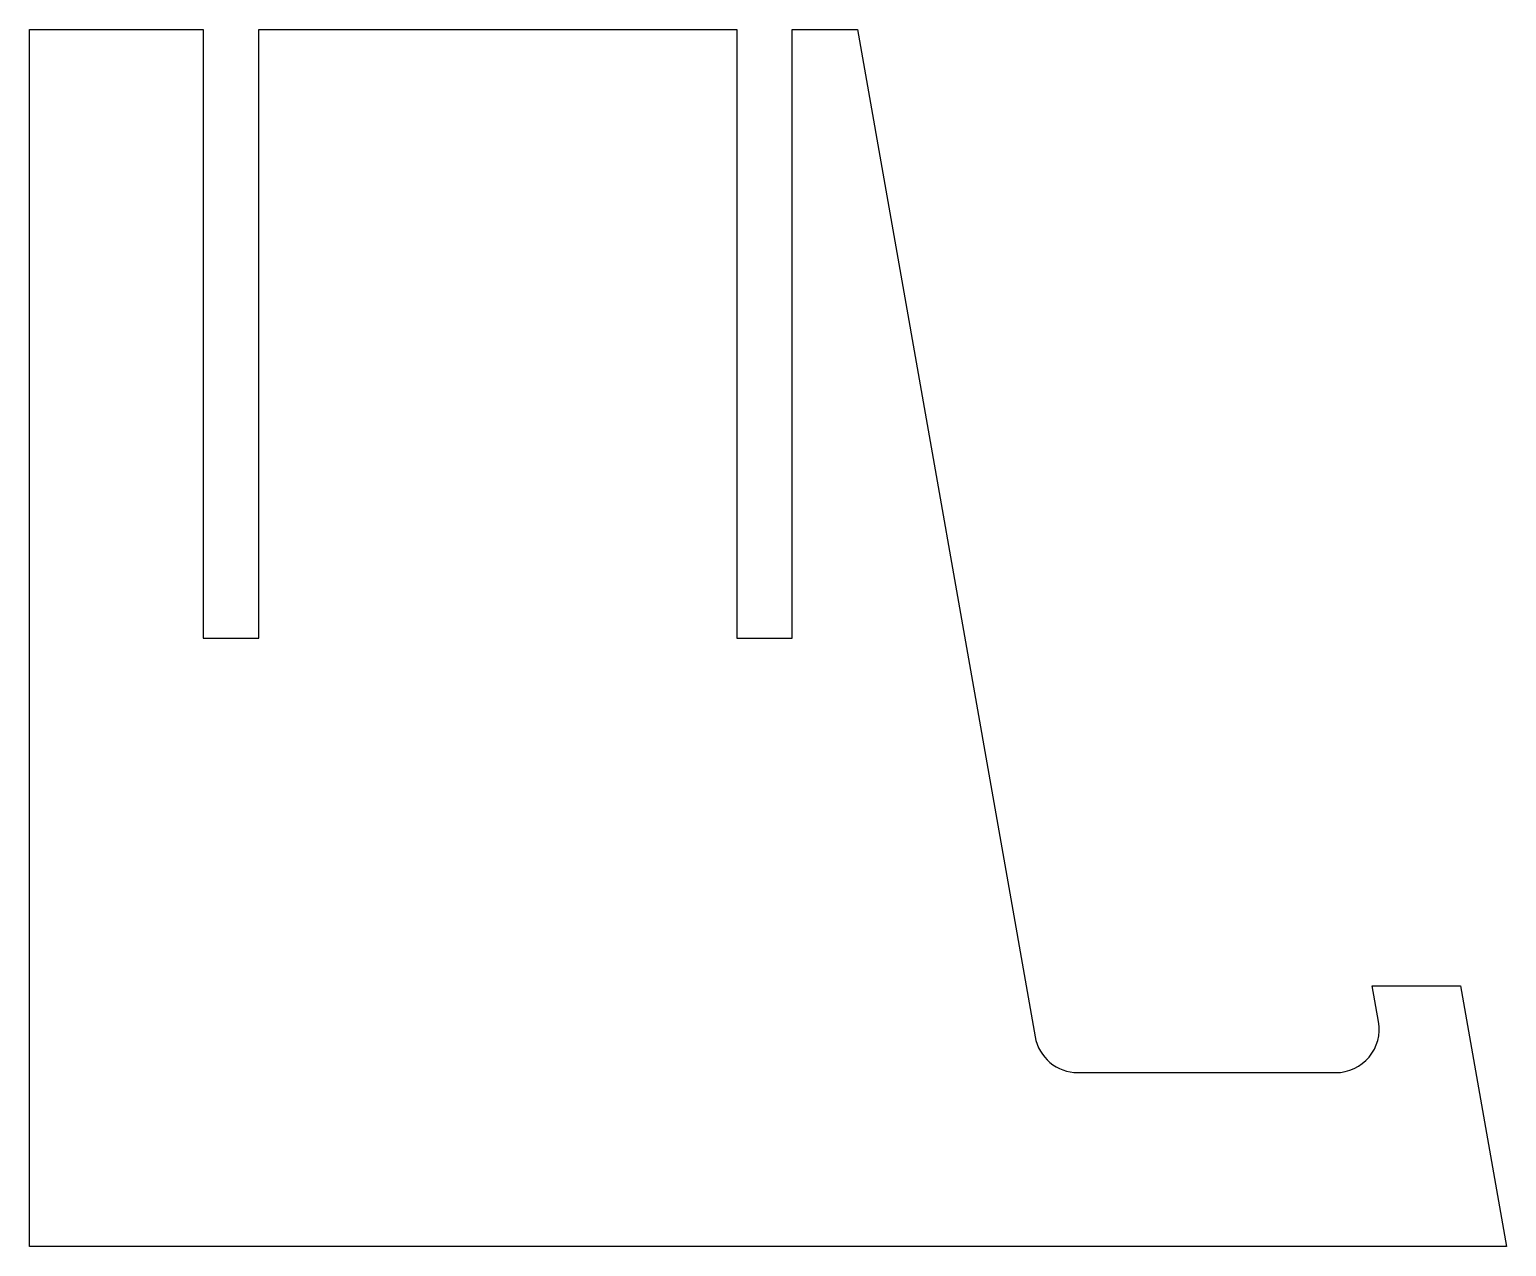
# Model space of a CAD drawing. Header units: inches. Extents: x 0 to 4.25, y 0 to 3.5.
import ezdxf

# ---------------------------------------------------------------- set-up
doc = ezdxf.new("R2010")
doc.units = ezdxf.units.IN
doc.layers.get('0').update_dxf_attribs({"linetype": 'CONTINUOUS'})

msp = doc.modelspace()

# ---------------------------------------------------------------- linework, layer by layer
msp.add_lwpolyline([(2.1949, 1.75), (2.1949, 3.5), (2.3829, 3.5), (2.8936, 0.6033, 0.36397), (3.0167, 0.5), (3.759, 0.5, 0.466308), (3.8821, 0.6467), (3.8639, 0.75), (4.1178, 0.75), (4.25, 0), (0, 0), (0, 3.5), (0.5, 3.5), (0.5, 1.75), (0.66, 1.75), (0.66, 3.5), (2.0349, 3.5), (2.0349, 1.75)], format="xyb", close=True)

doc.saveas('drawing.dxf')
